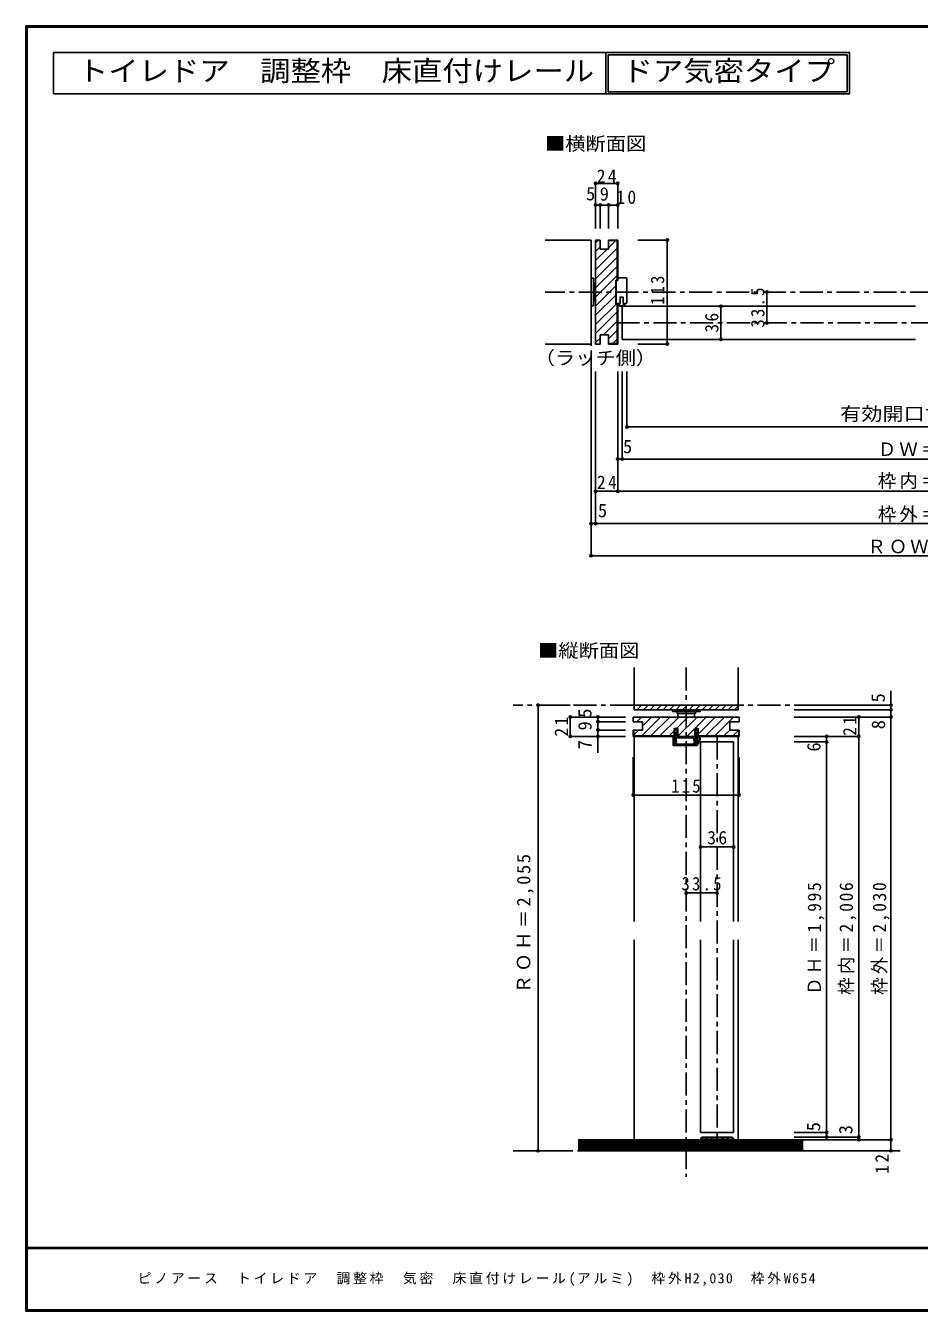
# Model space of a CAD drawing. Units: millimetres at full size, sheet at 1:5. Extents: x -973 to 977, y -718 to 696.
# Drawn here: x -973 to -3, y -701 to 696 of the extents above; entities that cross this region are included whole.
import ezdxf
from ezdxf.enums import TextEntityAlignment as Align

# ---------------------------------------------------------------- set-up
doc = ezdxf.new("R2010")
doc.units = ezdxf.units.MM
doc.header["$LTSCALE"] = 5
doc.header["$PDMODE"] = 32
doc.header["$PDSIZE"] = 2.5
doc.linetypes.add('CHAIN1', pattern=[8, 5, -1, 1, -1])
doc.linetypes.add('DASHED1', pattern=[1.8, 1.2, -0.6])
for name, color, linetype in [('0-0_補助線', 7, 'Continuous'), ('0-1_通り芯', 4, 'CHAIN1'), ('0-3_仕上げ', 7, 'Continuous'), ('0-4_枠', 3, 'Continuous'), ('0-6_扉', 6, 'Continuous'), ('0-7_金物', 7, 'Continuous'), ('0-A_文字', 3, 'Continuous'), ('0-B_寸法', 7, 'Continuous'), ('0-C_ハッチ', 4, 'DASHED1'), ('F-1_枠', 6, 'Continuous'), ('F-A_文字', 7, 'Continuous')]:
    doc.layers.add(name, color=color, linetype=linetype)
doc.styles.add('ＭＳ ゴシック', font='')
doc.styles.get('ＭＳ ゴシック').set_extended_font_data('MS Gothic')

# ---------------------------------------------------------------- blocks, each defined once
blk = doc.blocks.new('13')
at = {"layer": '0-0_補助線'}
for p, q in [((-3.184, 13.914), (-3.184, 16.914)), ((5.816, 16.914), (-3.184, 16.914)), ((6.816, 15.914), (6.816, -10.086)), ((-4.984, 13.914), (-3.184, 13.914)), ((-4.984, -11.086), (-4.984, 13.914)), ((-4.984, -11.086), (-0.684, -11.086)), ((2.716, -4.086), (2.716, -11.086)), ((5.816, -11.086), (2.716, -11.086))]:
    blk.add_line(p, q, dxfattribs=at)
blk.add_lwpolyline([(2.716, -4.086), (-0.684, -4.086), (-0.684, -11.086)], dxfattribs=at)
for centre, radius, start, end in [((5.816, 15.914), 1, 0, 90), ((0.78, -9.605), 4.487, 199.27144, 340.72855), ((0.78, -9.605), 3.887, 202.39487, 337.60513), ((5.816, -10.086), 1, 270, 0)]:
    blk.add_arc(centre, radius, start, end, dxfattribs=at)

msp = doc.modelspace()

# ---------------------------------------------------------------- linework, layer by layer
at = {"layer": '0-0_補助線'}
for p, q in [((-359.2, 463), (-359.2, 350)), ((-359.2, 421.5), (-359.2, 391.5)), ((-359.2, 421.5), (-356.7, 421.5)), ((-356.7, 421.5), (-356.7, 391.5)), ((-356.7, 416.5), (-354.7, 416.5)), ((-354.7, 416.5), (-354.7, 396.5)), ((-354.7, 415.5), (-354.2, 415.5)), ((-359.2, 391.5), (-356.7, 391.5)), ((-356.7, 396.5), (-354.7, 396.5)), ((-354.7, 397.5), (-354.2, 397.5)), ((-246.172, -71.816), (-244.672, -68.816)), ((-244.672, -68.816), (-242.772, -71.816)), ((-269.922, -85.316), (-269.922, -76.616)), ((-269.397, -76.418), (-267.947, -78.318)), ((-267.622, -71.816), (-268.772, -71.816)), ((-268.172, -78.816), (-268.422, -78.816)), ((-268.409, -79.202), (-267.936, -80.92)), ((-268.122, -78.816), (-267.872, -78.816)), ((-267.622, -76.316), (-267.622, -71.816)), ((-267.12, -79.65), (-266.808, -80.511)), ((-266.672, -78.316), (-266.672, -78.816)), ((-247.922, -77.816), (-266.172, -77.816)), ((-245.422, -76.316), (-266.122, -76.316)), ((-246.872, -81.285), (-247.69, -83.907)), ((-247.422, -78.316), (-247.422, -80.276)), ((-245.576, -81.833), (-246.354, -84.324)), ((-246.172, -71.816), (-245.422, -71.816)), ((-246.022, -77.816), (-246.022, -80.153)), ((-244.922, -77.816), (-246.022, -77.816)), ((-244.622, -78.816), (-245.874, -80.019)), ((-245.472, -80.816), (-245.422, -80.816)), ((-245.422, -71.816), (-245.422, -76.316)), ((-245.422, -84.816), (-245.422, -80.816)), ((-244.922, -77.016), (-244.922, -77.816)), ((-243.922, -77.016), (-244.922, -77.016)), ((-242.422, -77.716), (-244.922, -77.716)), ((-243.922, -78.816), (-244.622, -78.816)), ((-243.922, -77.016), (-243.922, -71.816)), ((-243.922, -71.816), (-242.772, -71.816)), ((-242.422, -77.016), (-243.922, -77.016)), ((-243.922, -85.816), (-243.922, -78.816)), ((-241.438, -79.307), (-243.922, -84.256)), ((-240.812, -79.621), (-243.922, -85.816)), ((-268.922, -86.316), (-244.422, -86.316)), ((-245.422, -84.816), (-268.422, -84.816))]:
    msp.add_line(p, q, dxfattribs=at)
at = {"layer": '0-0_補助線', "color": 4}
for p, q in [((-354.2, 460.398), (-351.598, 463)), ((-340.2, 454.599), (-332.299, 462.5)), ((-354.2, 450.498), (-349.2, 455.498)), ((-354.2, 430.699), (-330.7, 454.199)), ((-354.2, 440.599), (-341.799, 453)), ((-354.2, 420.8), (-330.7, 444.3)), ((-354.2, 410.9), (-330.7, 434.4)), ((-354.2, 401.001), (-330.7, 424.501)), ((-354.2, 391.101), (-332.201, 413.1)), ((-354.2, 381.202), (-332.201, 403.201)), ((-354.2, 371.302), (-332.023, 393.479)), ((-354.2, 361.403), (-330.7, 384.903)), ((-345.704, 360), (-330.7, 375.003)), ((-340.2, 355.604), (-330.7, 365.104)), ((-354.2, 351.503), (-349.2, 356.503)), ((-335.405, 350.5), (-330.7, 355.204)), ((-309.379, -60.316), (-304.379, -55.316)), ((-304.08, -75.816), (-283.58, -55.316)), ((-302.293, -64.129), (-293.479, -55.316)), ((-294.18, -75.816), (-273.68, -55.316)), ((-284.281, -75.816), (-263.781, -55.316)), ((-266.381, -67.816), (-253.881, -55.316)), ((-264.482, -75.816), (-243.982, -55.316)), ((-254.582, -75.816), (-234.082, -55.316)), ((-242.772, -73.905), (-224.183, -55.316)), ((-234.783, -75.816), (-214.283, -55.316)), ((-224.884, -75.816), (-204.384, -55.316)), ((-312.793, -74.629), (-307.479, -69.316)), ((-214.984, -75.816), (-208.484, -69.316)), ((-205.085, -75.816), (-198.793, -69.524)), ((-274.381, -75.816), (-268.772, -70.207)), ((-313.293, -140.082), (-313.293, -98.967)), ((-198.293, -140.082), (-198.293, -98.967)), ((-313.293, -140.082), (-198.293, -140.082)), ((-255.793, -246.311), (-222.293, -246.311))]:
    msp.add_line(p, q, dxfattribs=at)
at = {"layer": '0-0_補助線', "color": 3}
for p, q in [((-354.2, 463), (-349.2, 463)), ((-354.2, 463), (-354.2, 350)), ((-349.2, 463), (-349.2, 453)), ((-340.2, 453), (-340.2, 463)), ((-330.2, 463), (-340.2, 463)), ((-330.7, 462.5), (-340.2, 462.5)), ((-330.7, 462.5), (-330.7, 419.491)), ((-330.2, 463), (-330.2, 419.491)), ((-349.2, 453), (-340.2, 453)), ((-332.201, 419.491), (-330.2, 419.491)), ((-332.201, 393.491), (-332.201, 419.491)), ((-330.2, 393.491), (-332.201, 393.491)), ((-330.7, 393.491), (-330.7, 350.5)), ((-330.2, 393.491), (-330.2, 350)), ((-354.2, 350), (-349.2, 350)), ((-349.2, 360), (-349.2, 350)), ((-349.2, 360), (-340.2, 360)), ((-340.2, 360), (-340.2, 350)), ((-330.7, 350.5), (-340.2, 350.5)), ((-330.2, 350), (-340.2, 350)), ((-313.293, -55.316), (-313.293, -60.316)), ((-198.293, -55.316), (-313.293, -55.316)), ((-198.293, -55.316), (-198.293, -60.316)), ((-303.293, -60.316), (-313.293, -60.316)), ((-303.293, -69.316), (-313.293, -69.316)), ((-313.293, -69.316), (-313.293, -76.316)), ((-303.293, -60.316), (-303.293, -69.316)), ((-242.772, -67.816), (-246.472, -67.816)), ((-246.472, -76.316), (-246.472, -67.816)), ((-242.772, -67.816), (-242.772, -76.316)), ((-208.293, -60.316), (-208.293, -69.316)), ((-208.293, -60.316), (-198.293, -60.316)), ((-198.293, -69.316), (-208.293, -69.316)), ((-198.793, -75.816), (-198.793, -69.316)), ((-198.293, -76.316), (-198.293, -69.316)), ((-313.293, -76.316), (-268.772, -76.316)), ((-246.472, -76.316), (-265.072, -76.316)), ((-198.793, -75.816), (-242.772, -75.816)), ((-198.293, -76.316), (-242.772, -76.316))]:
    msp.add_line(p, q, dxfattribs=at)
at = {"layer": '0-0_補助線', "color": 6}
for p, q in [((-325.2, 391), (-325.2, 355)), ((-240.293, -82.316), (-204.293, -82.316))]:
    msp.add_line(p, q, dxfattribs=at)
at = {"layer": '0-0_補助線', "color": 3}
for points in [[(-312.793, -69.316), (-312.793, -75.816), (-268.772, -75.816)], [(-265.072, -76.316), (-265.072, -67.816), (-268.772, -67.816), (-268.772, -76.316)]]:
    msp.add_lwpolyline(points, dxfattribs=at)
at = {"layer": '0-0_補助線'}
for points in [[(-265.372, -71.816), (-266.872, -68.816), (-268.772, -71.816)], [(-268.422, -84.816), (-268.422, -82.716), (-266.422, -82.716), (-266.422, -81.516), (-268.422, -81.516), (-268.422, -78.816)], [(-267.622, -76.316), (-267.872, -76.316), (-267.872, -78.816)], [(-265.372, -71.816), (-266.122, -71.816), (-266.122, -76.316)]]:
    msp.add_lwpolyline(points, dxfattribs=at)
for centre, radius, start, end in [((-269.622, -76.616), 0.3, 41.34778, 180), ((-268.122, -79.116), 0.3, 90, 196.79003), ((-268.172, -78.516), 0.3, 270, 41.34778), ((-267.372, -80.716), 0.6, 196.79003, 270), ((-267.372, -80.716), 0.6, 270, 23.33765), ((-267.672, -78.816), 1, 303.47738, 0), ((-266.172, -78.316), 0.5, 90, 180), ((-247.922, -78.316), 0.5, 0, 90), ((-246.222, -80.276), 1.2, 180, 237.21126), ((-245.222, -80.153), 0.8, 180, 221.40962), ((-245.472, -80.316), 0.5, 143.61521, 270), ((-246.722, -81.476), 1.2, 342.67017, 41.40962), ((-242.422, -78.816), 1.8, 333.42485, 90), ((-242.422, -78.816), 1.1, 333.42485, 90), ((-268.922, -85.316), 1, 180, 270), ((-247.022, -84.116), 0.7, 162.67017, 342.67017), ((-244.422, -85.816), 0.5, 270, 0)]:
    msp.add_arc(centre, radius, start, end, dxfattribs=at)
for p in [(-313.293, -140.082), (-198.293, -140.082), (-255.793, -246.311), (-222.293, -246.311)]:
    msp.add_point(p, dxfattribs=at)
at = {"layer": '0-1_通り芯'}
for p, q in [((-359.2, 463), (-359.2, 155)), ((412.506, 406.5), (-409.2, 406.5)), ((333.506, 373), (-330.2, 373)), ((-255.793, -1.5), (-255.793, -554.742)), ((-33.347, -42.316), (-443.923, -42.316)), ((-222.293, -76.316), (-222.293, -514.5)), ((-443.923, -526.5), (-23.347, -526.5))]:
    msp.add_line(p, q, dxfattribs=at)
at = {"layer": '0-3_仕上げ'}
for p, q in [((-409.2, 463), (-359.2, 463)), ((-409.2, 350), (-359.2, 350)), ((-312.293, -1.5), (-312.293, -47.316)), ((-199.293, -1.5), (-199.293, -47.316)), ((-312.293, -42.316), (-199.293, -42.316)), ((-312.293, -47.316), (-199.293, -47.316)), ((-373.238, -516), (-128.623, -516)), ((-373.238, -517.5), (-128.623, -517.5)), ((-373.238, -519), (-128.623, -519)), ((-373.238, -520.5), (-128.623, -520.5)), ((-373.238, -522), (-128.623, -522)), ((-373.238, -523.5), (-128.623, -523.5)), ((-373.238, -525), (-128.623, -525))]:
    msp.add_line(p, q, dxfattribs=at)
at = {"layer": '0-3_仕上げ', "color": 2}
for p, q in [((-373.238, -514.5), (-128.623, -514.5)), ((-373.238, -526.5), (-128.623, -526.5))]:
    msp.add_line(p, q, dxfattribs=at)
at = {"layer": '0-4_枠', "color": 4}
for p, q in [((-312.293, -76.316), (-312.293, -277.316)), ((-199.293, -76.316), (-199.293, -277.316)), ((-312.293, -297.316), (-312.293, -514.5)), ((-199.293, -297.316), (-199.293, -514.5))]:
    msp.add_line(p, q, dxfattribs=at)
at = {"layer": '0-6_扉'}
for p, q in [((-6.847, 391), (-325.2, 391)), ((-6.847, 355), (-325.2, 355)), ((-240.293, -82.316), (-240.293, -277.316)), ((-204.293, -82.316), (-204.293, -277.316)), ((-240.293, -297.316), (-240.293, -506.5)), ((-204.293, -297.316), (-204.293, -506.5)), ((-204.293, -506.5), (-240.293, -506.5))]:
    msp.add_line(p, q, dxfattribs=at)
at = {"layer": '0-7_金物'}
for p, q in [((-270.793, -47.316), (-270.793, -49.316)), ((-270.793, -47.316), (-240.793, -47.316)), ((-270.793, -49.316), (-240.793, -49.316)), ((-265.793, -49.316), (-265.793, -51.316)), ((-265.793, -51.316), (-245.793, -51.316)), ((-264.793, -51.316), (-264.793, -55.316)), ((-246.793, -55.316), (-246.793, -51.316)), ((-245.793, -49.316), (-245.793, -51.316)), ((-240.793, -47.316), (-240.793, -49.316)), ((-240.293, -514.5), (-239.293, -514.5)), ((-207.293, -511.5), (-237.293, -511.5)), ((-234.493, -512.5), (-237.293, -512.5)), ((-234.493, -514.5), (-234.493, -512.5)), ((-234.493, -514.5), (-233.493, -514.5)), ((-233.493, -514.5), (-233.493, -512.5)), ((-229.093, -512.5), (-233.493, -512.5)), ((-229.093, -514.5), (-229.093, -512.5)), ((-229.093, -514.5), (-228.093, -514.5)), ((-228.093, -514.5), (-228.093, -512.5)), ((-222.793, -512.5), (-228.093, -512.5)), ((-222.793, -514.5), (-222.793, -512.5)), ((-222.793, -514.5), (-221.793, -514.5)), ((-221.793, -514.5), (-221.793, -512.5)), ((-216.493, -512.5), (-221.793, -512.5)), ((-216.493, -514.5), (-216.493, -512.5)), ((-216.493, -514.5), (-215.493, -514.5)), ((-215.493, -514.5), (-215.493, -512.5)), ((-211.093, -512.5), (-215.493, -512.5)), ((-211.093, -514.5), (-211.093, -512.5)), ((-211.093, -514.5), (-210.093, -514.5)), ((-210.093, -514.5), (-210.093, -512.5)), ((-207.293, -512.5), (-210.093, -512.5)), ((-205.293, -514.5), (-204.293, -514.5))]:
    msp.add_line(p, q, dxfattribs=at)
for centre, radius, start, end in [((-237.293, -514.5), 3, 90, 180), ((-237.293, -514.5), 2, 90, 180), ((-207.293, -514.5), 3, 0, 90), ((-207.293, -514.5), 2, 0, 90)]:
    msp.add_arc(centre, radius, start, end, dxfattribs=at)
at = {"layer": '0-A_文字'}
for p, q in [((-943.333, 621.667), (-943.333, 666.667)), ((-943.333, 666.667), (-343.176, 666.667)), ((-343.176, 666.667), (-343.176, 621.667)), ((-340.676, 664.167), (-81.071, 664.167)), ((-340.676, 664.167), (-340.676, 624.167)), ((-81.071, 664.167), (-81.071, 624.167)), ((-943.333, 621.667), (-343.176, 621.667)), ((-343.176, 621.667), (-78.571, 621.667)), ((-340.676, 624.167), (-81.071, 624.167))]:
    msp.add_line(p, q, dxfattribs=at)
for points in [[(-343.176, 666.667), (-343.176, 621.667), (-343.176, 666.667)], [(-343.176, 666.667), (-78.571, 666.667), (-78.571, 621.667)]]:
    msp.add_lwpolyline(points, dxfattribs=at)
at = {"layer": '0-B_寸法', "color": 4}
for p, q in [((-354.2, 524.503), (-354.2, 475.461)), ((-354.2, 500.979), (-330.2, 500.979)), ((-349.2, 500.979), (-349.2, 475.461)), ((-340.2, 500.979), (-340.2, 475.461)), ((-308.34, 463), (-276.43, 463)), ((-276.43, 350), (-276.43, 463)), ((-168.079, 373), (-168.079, 406.5)), ((-218.079, 391), (-218.079, 355)), ((-308.34, 350), (-276.43, 350)), ((-359.2, 120), (-359.2, 320)), ((-354.2, 155), (-354.2, 320)), ((-330.2, 190), (-330.2, 320)), ((-325.2, 225), (-325.2, 320)), ((-320.2, 260), (-320.2, 320)), ((-320.2, 260), (273.512, 260)), ((-330.2, 225), (333.506, 225)), ((-354.2, 190), (357.506, 190)), ((-359.2, 155), (362.506, 155)), ((362.506, 120), (-359.2, 120)), ((-33.347, -26.759), (-33.347, -526.5)), ((-416.704, -42.316), (-381.704, -42.316)), ((-416.704, -42.316), (-416.704, -526.5)), ((-381.704, -55.316), (-321.704, -55.316)), ((-381.704, -55.316), (-381.704, -76.316)), ((-351.704, -55.316), (-351.704, -94.029)), ((-33.347, -42.316), (-138.347, -42.316)), ((-33.347, -47.316), (-138.347, -47.316)), ((-33.347, -55.316), (-138.347, -55.316)), ((-68.347, -55.316), (-68.347, -514.5)), ((-351.704, -60.316), (-321.704, -60.316)), ((-351.704, -69.316), (-321.704, -69.316)), ((-381.704, -76.316), (-321.704, -76.316)), ((-68.347, -76.316), (-138.347, -76.316)), ((-103.347, -82.316), (-138.347, -82.316)), ((-103.347, -76.316), (-103.347, -511.5)), ((-240.293, -196.311), (-204.293, -196.311)), ((-103.347, -506.5), (-138.347, -506.5)), ((-68.347, -511.5), (-138.347, -511.5)), ((-33.347, -514.5), (-138.347, -514.5)), ((-68.347, -514.5), (-138.347, -514.5)), ((-416.704, -526.5), (-381.704, -526.5)), ((-33.347, -526.5), (-138.347, -526.5))]:
    msp.add_line(p, q, dxfattribs=at)
msp.add_lwpolyline([(-354.2, 524.503), (-330.2, 524.503), (-330.2, 475.461)], dxfattribs=at)
at = {"layer": '0-B_寸法'}
for p in [(-354.2, 524.503), (-330.2, 524.503), (-354.2, 500.979), (-349.2, 500.979), (-340.2, 500.979), (-330.2, 500.979), (-276.43, 463), (-168.079, 406.5), (-218.079, 391), (-168.079, 373), (-276.43, 350), (-218.079, 355), (-320.2, 260), (-330.2, 225), (-325.2, 225), (-354.2, 190), (-330.2, 190), (-359.2, 155), (-354.2, 155), (-359.2, 120), (-416.704, -42.316), (-33.347, -42.316), (-381.704, -55.316), (-351.704, -55.316), (-68.347, -55.316), (-33.347, -47.316), (-33.347, -55.316), (-351.704, -60.316), (-351.704, -69.316), (-381.704, -76.316), (-351.704, -76.316), (-103.347, -76.316), (-103.347, -82.316), (-68.347, -76.316), (-240.293, -196.311), (-204.293, -196.311), (-103.347, -506.5), (-103.347, -511.5), (-68.347, -511.5), (-68.347, -514.5), (-68.347, -514.5), (-33.347, -514.5), (-416.704, -526.5), (-33.347, -526.5)]:
    msp.add_point(p, dxfattribs=at)
at = {"layer": '0-C_ハッチ'}
for p, q in [((-312.293, -43.296), (-311.312, -42.316)), ((-309.241, -47.316), (-304.241, -42.316)), ((-302.17, -47.316), (-297.17, -42.316)), ((-295.099, -47.316), (-290.099, -42.316)), ((-288.028, -47.316), (-283.028, -42.316)), ((-280.957, -47.316), (-275.957, -42.316)), ((-273.886, -47.316), (-268.886, -42.316)), ((-266.815, -47.316), (-261.815, -42.316)), ((-259.744, -47.316), (-254.744, -42.316)), ((-252.673, -47.316), (-247.673, -42.316)), ((-245.602, -47.316), (-240.602, -42.316)), ((-238.53, -47.316), (-233.53, -42.316)), ((-231.459, -47.316), (-226.459, -42.316)), ((-224.388, -47.316), (-219.388, -42.316)), ((-217.317, -47.316), (-212.317, -42.316)), ((-210.246, -47.316), (-205.246, -42.316)), ((-203.175, -47.316), (-199.293, -43.433))]:
    msp.add_line(p, q, dxfattribs=at)
at = {"layer": 'F-1_枠'}
for p, q in [((-973.347, 695.833), (-973.347, -700.833)), ((-973.347, 695.833), (976.653, 695.833)), ((-973.347, 695), (976.653, 695)), ((-973.347, 694.167), (976.653, 694.167)), ((-972.514, 695.833), (-972.514, -700.833)), ((-971.68, 695.833), (-971.68, -700.833)), ((976.653, -631.667), (-973.347, -631.667)), ((976.653, -632.5), (-973.347, -632.5)), ((976.653, -699.167), (-973.347, -699.167)), ((976.653, -700), (-973.347, -700)), ((976.653, -700.833), (-973.347, -700.833))]:
    msp.add_line(p, q, dxfattribs=at)

# ---------------------------------------------------------------- block references
at = {"layer": '0-0_補助線'}
msp.add_blockref('13', (-327.016, 405.077), dxfattribs=at)

# ---------------------------------------------------------------- texts
at = {"layer": '0-0_補助線', "char_height": 14.66, "attachment_point": 7, "style": 'ＭＳ ゴシック'}
for s, insert in [('\\T1.27;\\W0.9;115', (-272.043, -137.582)), ('\\T1.28;\\W0.9;33.5', (-260.918, -243.811))]:
    msp.add_mtext(s, dxfattribs=dict(at, insert=insert))
at = {"layer": '0-A_文字', "style": 'ＭＳ ゴシック', "width": 1.1}
for s, p in [('トイレドア\u3000調整枠\u3000床直付けレール', (-916.667, 629.167)), ('ドア気密タイプ', (-325.051, 629.167))]:
    msp.add_text(s, height=21.99, dxfattribs=at).set_placement(p, align=Align.BOTTOM_LEFT)
at = {"layer": '0-A_文字', "color": 7, "style": 'ＭＳ ゴシック', "width": 1.1}
for s, p in [('■横断面図', (-409.2, 555.99)), ('（ラッチ側）', (-420.45, 323.195)), ('■縦断面図', (-416.704, 5.256))]:
    msp.add_text(s, height=14.66, dxfattribs=at).set_placement(p, align=Align.BOTTOM_LEFT)
at = {"layer": '0-B_寸法', "style": 'ＭＳ ゴシック'}
for s, p in [('5', (-364.597, 501.707)), ('9', (-349.7, 501.38)), ('5', (-324.45, 227)), ('5', (-351.674, 157.5))]:
    msp.add_text(s, height=14.66, dxfattribs=at).set_placement(p, align=Align.BOTTOM_LEFT)
at = {"layer": '0-B_寸法', "style": 'ＭＳ ゴシック', "width": 1.15}
msp.add_text('有効開口寸法＝536', height=14.66, dxfattribs=at).set_placement((-88.647, 262.5), align=Align.BOTTOM_LEFT)
at = {"layer": '0-B_寸法', "style": 'ＭＳ ゴシック'}
for s, p in [('5', (-35.646, -39.352)), ('5', (-354.204, -56.02)), ('9', (-354.204, -69.816)), ('8', (-35.389, -68.502)), ('7', (-354.204, -90.178)), ('6', (-105.51, -92.76)), ('5', (-105.847, -505.25)), ('3', (-70.847, -508.5))]:
    msp.add_text(s, height=14.66, rotation=90, dxfattribs=at).set_placement(p, align=Align.BOTTOM_LEFT)
at = {"layer": '0-B_寸法', "char_height": 14.66, "attachment_point": 7, "style": 'ＭＳ ゴシック'}
for s, insert in [('\\T1.27;\\W0.95;24', (-352.969, 525.084)), ('\\T1.27;\\W0.95;10', (-331.721, 502.035)), ('\\T1.17;ＤＷ＝599', (-47.647, 228.153)), ('\\T1.17;枠内＝606', (-47.647, 192.5)), ('\\T1.27;\\W0.95;24', (-352.825, 192.5)), ('\\T1.17;枠外＝654', (-47.647, 156.306)), ('\\T1.16;ＲＯＷ＝664', (-58.897, 122.5)), ('\\T1.27;\\W0.95;36', (-232.918, -193.811))]:
    msp.add_mtext(s, dxfattribs=dict(at, insert=insert))
at = {"layer": '0-B_寸法', "char_height": 14.66, "attachment_point": 7, "rotation": 90, "style": 'ＭＳ ゴシック'}
for s, insert in [('\\T1.27;\\W0.9;113', (-279.508, 392.523)), ('\\T1.28;\\W0.9;33.5', (-170.579, 367.875)), ('\\T1.27;\\W0.95;36', (-220.579, 362.375)), ('\\T1.27;\\W0.95;21', (-70.847, -75.665)), ('\\T1.27;\\W0.95;21', (-384.204, -76.506)), ('\\T1.18;ＲＯＨ＝2,055', (-421.345, -355.408)), ('\\T1.19;\\W0.95;ＤＨ＝1,995', (-105.527, -357.158)), ('\\T1.19;\\W0.95;枠内＝2,006', (-70.847, -357.158)), ('\\T1.19;\\W0.95;枠外＝2,030', (-34.833, -357.158)), ('\\T1.27;\\W0.95;12', (-35.847, -551.375))]:
    msp.add_mtext(s, dxfattribs=dict(at, insert=insert))
at = {"layer": 'F-A_文字', "insert": (-851.688, -673.333), "char_height": 11, "attachment_point": 7, "style": 'ＭＳ ゴシック'}
msp.add_mtext('\\T1.2;ピノアース\u3000トイレドア\u3000調整枠\u3000気密\u3000床直付けレール(アルミ)\u3000枠外H2,030\u3000枠外W654', dxfattribs=at)

doc.saveas('drawing.dxf')
